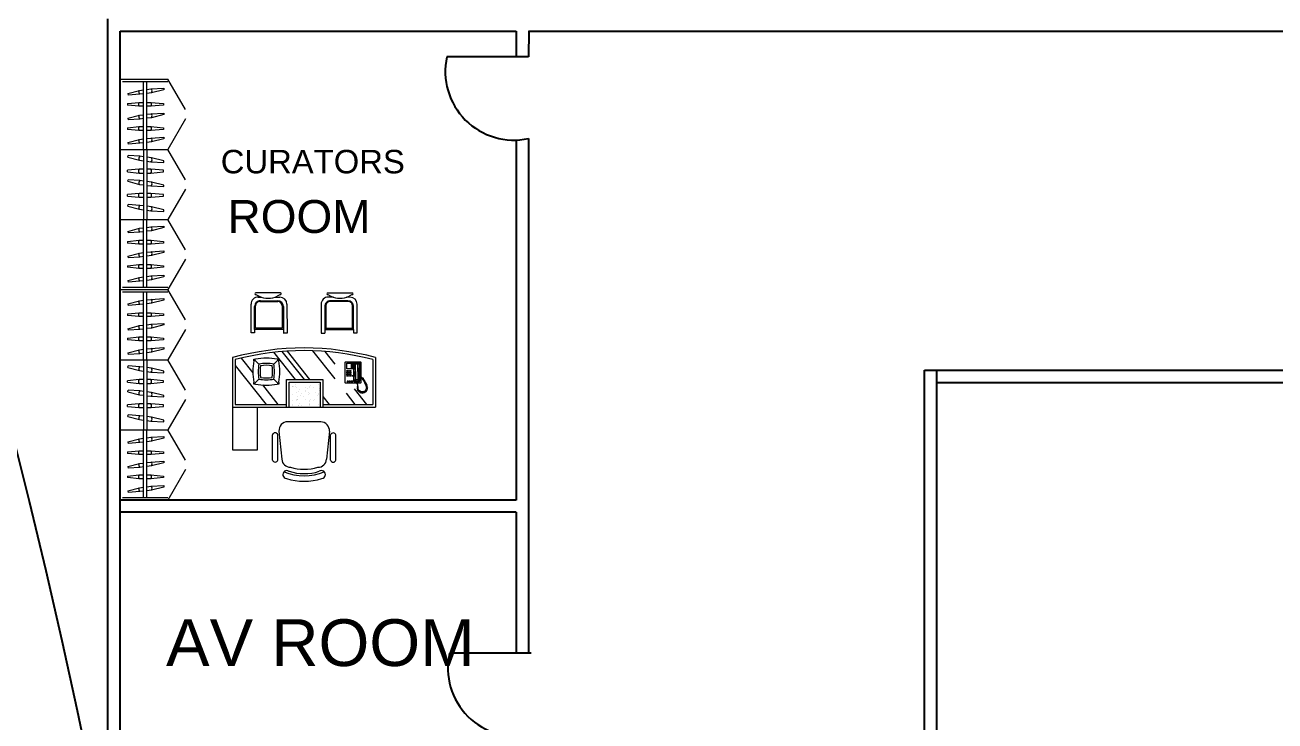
# Model space of a CAD drawing. Header units: millimetres. Extents: x 586 to 1010, y 369 to 668.
# Drawn here: x 748 to 763.31, y 495.99 to 504.51 of the extents above; entities that cross this region are included whole.
import ezdxf

# ---------------------------------------------------------------- set-up
doc = ezdxf.new("R2010")
doc.units = ezdxf.units.MM
doc.layers.add('finiture', color=7, linetype='Continuous', lineweight=20)
doc.styles.get("Standard").update_dxf_attribs({"font": 'arial.ttf'})

msp = doc.modelspace()

# ---------------------------------------------------------------- linework, layer by layer
at = {"lineweight": 25}
for p, q in [((749.014, 462.586), (749.014, 504.586)), ((749.164, 499.735), (749.164, 504.436)), ((749.164, 499.586), (749.164, 504.436)), ((749.164, 504.436), (754.014, 504.436)), ((749.164, 504.436), (754.014, 504.436)), ((749.164, 504.436), (754.014, 504.436)), ((754.014, 504.436), (754.014, 504.122)), ((754.164, 504.436), (759.164, 504.436)), ((754.167, 504.436), (754.164, 504.122)), ((754.167, 504.436), (754.235, 504.436)), ((759.164, 504.436), (784.014, 504.436)), ((754.164, 504.122), (753.164, 504.122)), ((754.014, 503.103), (754.014, 498.693)), ((754.164, 503.122), (754.164, 499.586)), ((759.014, 487.158), (759.014, 500.284)), ((759.014, 500.284), (784.014, 500.284)), ((759.164, 487.158), (759.164, 500.284)), ((759.164, 500.134), (784.014, 500.134)), ((749.164, 494.586), (749.164, 499.586)), ((754.164, 499.586), (754.163, 498.247)), ((754.014, 498.693), (749.164, 498.693)), ((754.014, 498.543), (749.164, 498.543)), ((754.014, 498.543), (754.014, 496.817)), ((754.163, 498.247), (754.162, 496.817)), ((754.196, 496.817), (753.196, 496.817))]:
    msp.add_line(p, q, dxfattribs=at)
for centre in [(753.983, 503.94), (754.015, 496.636)]:
    msp.add_arc(centre, 0.838, 167.4951, 282.5049, dxfattribs=at)
at = {"color": 254, "lineweight": 25}
for points in [[(671.712, 620.709), (706.735, 621.773), (754.26, 613.83), (814.661, 600.148), (855.757, 598.01), (895.067, 567.065), (920.01, 542.018), (952.008, 521.248), (977.223, 504.653), (979.635, 479.234), (986.344, 463.855), (988.798, 462.385)], [(654.944, 595.472), (670.267, 587.317), (714.302, 595.165), (787.089, 595.165), (819.394, 580.944), (821.03, 562.85), (813.491, 552.788), (808.734, 539.671), (796.407, 534.706), (791.022, 527.249), (791.022, 507.547), (797.301, 476.527), (814.975, 463.89), (836.148, 474.682), (874.022, 478.588), (885.729, 462.733), (863.004, 436.079), (845.789, 420.685), (845.104, 408.675)], [(639.207, 583.438), (644.727, 575.638), (657.796, 553.44), (668.404, 543.929), (682.518, 548.731), (692.984, 555.478), (711.934, 556.583), (734.346, 532.133), (750.593, 477.748), (754.137, 444.164), (776.466, 425.447), (782.617, 412.235)]]:
    msp.add_spline(points, degree=3, dxfattribs=at)
at = {"layer": 'finiture'}
for p, q in [((749.164, 503.847), (749.747, 503.847)), ((749.193, 503.818), (749.747, 503.818)), ((749.451, 502.988), (749.451, 503.818)), ((749.489, 502.988), (749.489, 503.818)), ((749.962, 503.475), (749.747, 503.847)), ((749.259, 503.672), (749.399, 503.71)), ((749.259, 503.672), (749.261, 503.653)), ((749.405, 503.662), (749.261, 503.653)), ((749.399, 503.71), (749.451, 503.716)), ((749.451, 503.668), (749.405, 503.662)), ((749.489, 503.721), (749.541, 503.728)), ((749.547, 503.68), (749.489, 503.673)), ((749.541, 503.728), (749.698, 503.737)), ((749.7, 503.718), (749.547, 503.68)), ((749.698, 503.737), (749.7, 503.718)), ((749.253, 503.549), (749.396, 503.563)), ((749.253, 503.549), (749.253, 503.53)), ((749.396, 503.515), (749.253, 503.53)), ((749.396, 503.563), (749.451, 503.563)), ((749.451, 503.515), (749.396, 503.515)), ((749.489, 503.563), (749.539, 503.563)), ((749.539, 503.515), (749.489, 503.515)), ((749.539, 503.563), (749.696, 503.549)), ((749.696, 503.53), (749.539, 503.515)), ((749.696, 503.549), (749.696, 503.53)), ((749.259, 503.368), (749.399, 503.406)), ((749.259, 503.368), (749.261, 503.349)), ((749.405, 503.358), (749.261, 503.349)), ((749.399, 503.406), (749.451, 503.412)), ((749.451, 503.364), (749.405, 503.358)), ((749.489, 503.417), (749.541, 503.423)), ((749.547, 503.376), (749.489, 503.369)), ((749.541, 503.423), (749.698, 503.433)), ((749.7, 503.414), (749.547, 503.376)), ((749.698, 503.433), (749.7, 503.414)), ((749.962, 503.36), (749.747, 502.988)), ((749.253, 503.252), (749.396, 503.267)), ((749.253, 503.252), (749.253, 503.233)), ((749.396, 503.219), (749.253, 503.233)), ((749.396, 503.267), (749.451, 503.267)), ((749.446, 503.219), (749.396, 503.219)), ((749.489, 503.267), (749.539, 503.267)), ((749.539, 503.219), (749.489, 503.219)), ((749.539, 503.267), (749.696, 503.252)), ((749.696, 503.233), (749.539, 503.219)), ((749.696, 503.252), (749.696, 503.233)), ((749.259, 503.071), (749.399, 503.109)), ((749.259, 503.071), (749.261, 503.052)), ((749.405, 503.062), (749.261, 503.052)), ((749.399, 503.109), (749.451, 503.116)), ((749.451, 503.068), (749.405, 503.062)), ((749.489, 503.12), (749.541, 503.127)), ((749.547, 503.08), (749.489, 503.072)), ((749.541, 503.127), (749.698, 503.136)), ((749.7, 503.117), (749.547, 503.08)), ((749.698, 503.136), (749.7, 503.117)), ((749.164, 502.988), (749.747, 502.988)), ((749.259, 502.893), (749.261, 502.912)), ((749.259, 502.893), (749.399, 502.855)), ((749.405, 502.903), (749.261, 502.912)), ((749.451, 502.897), (749.405, 502.903)), ((749.451, 502.988), (749.451, 502.129)), ((749.489, 502.988), (749.489, 502.129)), ((749.547, 502.885), (749.489, 502.892)), ((749.7, 502.847), (749.547, 502.885)), ((749.962, 502.616), (749.747, 502.988)), ((749.396, 502.745), (749.253, 502.731)), ((749.253, 502.712), (749.253, 502.731)), ((749.253, 502.712), (749.396, 502.698)), ((749.446, 502.745), (749.396, 502.745)), ((749.399, 502.855), (749.451, 502.849)), ((749.489, 502.844), (749.541, 502.837)), ((749.539, 502.745), (749.489, 502.745)), ((749.696, 502.731), (749.539, 502.745)), ((749.539, 502.698), (749.696, 502.712)), ((749.541, 502.837), (749.698, 502.828)), ((749.696, 502.712), (749.696, 502.731)), ((749.698, 502.828), (749.7, 502.847)), ((749.259, 502.597), (749.261, 502.616)), ((749.259, 502.597), (749.399, 502.559)), ((749.405, 502.606), (749.261, 502.616)), ((749.396, 502.698), (749.451, 502.698)), ((749.399, 502.559), (749.451, 502.552)), ((749.451, 502.6), (749.405, 502.606)), ((749.489, 502.698), (749.539, 502.698)), ((749.547, 502.588), (749.489, 502.596)), ((749.7, 502.55), (749.547, 502.588)), ((749.396, 502.449), (749.253, 502.435)), ((749.253, 502.416), (749.253, 502.435)), ((749.253, 502.416), (749.396, 502.401)), ((749.451, 502.449), (749.396, 502.449)), ((749.489, 502.547), (749.541, 502.541)), ((749.539, 502.449), (749.489, 502.449)), ((749.696, 502.435), (749.539, 502.449)), ((749.539, 502.401), (749.696, 502.416)), ((749.541, 502.541), (749.698, 502.532)), ((749.696, 502.416), (749.696, 502.435)), ((749.698, 502.532), (749.7, 502.55)), ((749.962, 502.501), (749.747, 502.129)), ((749.259, 502.292), (749.261, 502.311)), ((749.259, 502.292), (749.399, 502.255)), ((749.405, 502.302), (749.261, 502.311)), ((749.396, 502.401), (749.451, 502.401)), ((749.399, 502.255), (749.451, 502.248)), ((749.451, 502.296), (749.405, 502.302)), ((749.489, 502.401), (749.539, 502.401)), ((749.547, 502.284), (749.489, 502.291)), ((749.7, 502.246), (749.547, 502.284)), ((749.164, 502.129), (749.747, 502.129)), ((749.451, 501.299), (749.451, 502.129)), ((749.489, 502.243), (749.541, 502.237)), ((749.489, 501.299), (749.489, 502.129)), ((749.541, 502.237), (749.698, 502.227)), ((749.698, 502.227), (749.7, 502.246)), ((749.962, 501.757), (749.747, 502.129)), ((749.259, 501.983), (749.399, 502.021)), ((749.259, 501.983), (749.261, 501.964)), ((749.405, 501.973), (749.261, 501.964)), ((749.399, 502.021), (749.451, 502.027)), ((749.451, 501.979), (749.405, 501.973)), ((749.489, 502.032), (749.541, 502.038)), ((749.547, 501.991), (749.489, 501.984)), ((749.541, 502.038), (749.698, 502.048)), ((749.7, 502.029), (749.547, 501.991)), ((749.698, 502.048), (749.7, 502.029)), ((749.253, 501.86), (749.396, 501.874)), ((749.253, 501.86), (749.253, 501.841)), ((749.396, 501.826), (749.253, 501.841)), ((749.396, 501.874), (749.451, 501.874)), ((749.451, 501.826), (749.396, 501.826)), ((749.489, 501.874), (749.539, 501.874)), ((749.539, 501.826), (749.489, 501.826)), ((749.539, 501.874), (749.696, 501.86)), ((749.696, 501.841), (749.539, 501.826)), ((749.696, 501.86), (749.696, 501.841)), ((749.259, 501.679), (749.399, 501.716)), ((749.259, 501.679), (749.261, 501.66)), ((749.405, 501.669), (749.261, 501.66)), ((749.399, 501.716), (749.451, 501.723)), ((749.451, 501.675), (749.405, 501.669)), ((749.489, 501.728), (749.541, 501.734)), ((749.547, 501.687), (749.489, 501.68)), ((749.541, 501.734), (749.698, 501.744)), ((749.7, 501.725), (749.547, 501.687)), ((749.698, 501.744), (749.7, 501.725)), ((749.962, 501.642), (749.747, 501.27)), ((749.253, 501.563), (749.396, 501.578)), ((749.253, 501.563), (749.253, 501.544)), ((749.396, 501.53), (749.253, 501.544)), ((749.396, 501.578), (749.451, 501.578)), ((749.446, 501.53), (749.396, 501.53)), ((749.489, 501.578), (749.539, 501.578)), ((749.539, 501.53), (749.489, 501.53)), ((749.539, 501.578), (749.696, 501.563)), ((749.696, 501.544), (749.539, 501.53)), ((749.696, 501.563), (749.696, 501.544)), ((749.259, 501.382), (749.399, 501.42)), ((749.259, 501.382), (749.261, 501.363)), ((749.405, 501.373), (749.261, 501.363)), ((749.399, 501.42), (749.451, 501.427)), ((749.451, 501.378), (749.405, 501.373)), ((749.489, 501.431), (749.541, 501.438)), ((749.547, 501.39), (749.489, 501.383)), ((749.541, 501.438), (749.698, 501.447)), ((749.7, 501.428), (749.547, 501.39)), ((749.698, 501.447), (749.7, 501.428)), ((749.164, 501.27), (749.747, 501.27)), ((749.164, 501.27), (749.747, 501.27)), ((749.193, 501.299), (749.747, 501.299)), ((749.193, 501.241), (749.747, 501.241)), ((749.451, 500.411), (749.451, 501.241)), ((749.489, 500.411), (749.489, 501.241)), ((749.962, 500.898), (749.747, 501.27)), ((751.126, 501.23), (750.824, 501.23)), ((750.825, 501.209), (750.864, 501.19)), ((751.125, 501.209), (751.086, 501.191)), ((751.704, 501.23), (752.007, 501.23)), ((751.706, 501.209), (751.745, 501.191)), ((752.006, 501.209), (751.967, 501.191)), ((749.259, 501.095), (749.399, 501.133)), ((749.259, 501.095), (749.261, 501.076)), ((749.405, 501.086), (749.261, 501.076)), ((749.399, 501.133), (749.451, 501.14)), ((749.451, 501.092), (749.405, 501.086)), ((749.489, 501.144), (749.541, 501.151)), ((749.547, 501.104), (749.489, 501.096)), ((749.541, 501.151), (749.698, 501.16)), ((749.7, 501.141), (749.547, 501.104)), ((749.698, 501.16), (749.7, 501.141)), ((750.766, 500.739), (750.766, 501.09)), ((750.81, 500.781), (750.81, 501.063)), ((750.821, 500.797), (750.821, 501.071)), ((750.854, 501.178), (750.897, 501.178)), ((750.873, 501.124), (751.095, 501.124)), ((750.88, 501.134), (751.092, 501.134)), ((751.056, 501.178), (751.118, 501.178)), ((751.148, 501.071), (751.148, 500.797)), ((751.162, 501.063), (751.162, 500.781)), ((751.206, 501.09), (751.207, 500.737)), ((751.624, 501.09), (751.624, 500.737)), ((751.669, 501.063), (751.669, 500.781)), ((751.683, 501.071), (751.683, 500.797)), ((751.775, 501.178), (751.713, 501.178)), ((751.957, 501.124), (751.736, 501.124)), ((751.951, 501.134), (751.739, 501.134)), ((751.977, 501.178), (751.934, 501.178)), ((752.01, 500.797), (752.01, 501.071)), ((752.021, 500.781), (752.021, 501.063)), ((752.065, 500.739), (752.065, 501.09)), ((749.253, 500.972), (749.396, 500.986)), ((749.253, 500.972), (749.253, 500.953)), ((749.396, 500.939), (749.253, 500.953)), ((749.396, 500.986), (749.451, 500.986)), ((749.451, 500.939), (749.396, 500.939)), ((749.489, 500.986), (749.539, 500.986)), ((749.539, 500.939), (749.489, 500.939)), ((749.539, 500.986), (749.696, 500.972)), ((749.696, 500.953), (749.539, 500.939)), ((749.696, 500.972), (749.696, 500.953)), ((749.259, 500.791), (749.399, 500.829)), ((749.259, 500.791), (749.261, 500.772)), ((749.405, 500.782), (749.261, 500.772)), ((749.399, 500.829), (749.451, 500.835)), ((749.451, 500.787), (749.405, 500.782)), ((749.489, 500.84), (749.541, 500.847)), ((749.547, 500.799), (749.489, 500.792)), ((749.541, 500.847), (749.698, 500.856)), ((749.7, 500.837), (749.547, 500.799)), ((749.698, 500.856), (749.7, 500.837)), ((749.962, 500.783), (749.747, 500.411)), ((750.81, 500.739), (750.766, 500.739)), ((750.81, 500.781), (750.81, 500.739)), ((751.162, 500.781), (750.81, 500.781)), ((751.148, 500.797), (750.821, 500.797)), ((751.207, 500.737), (751.161, 500.737)), ((751.162, 500.782), (751.162, 500.737)), ((751.624, 500.737), (751.67, 500.737)), ((751.669, 500.782), (751.669, 500.737)), ((751.669, 500.781), (752.021, 500.781)), ((751.683, 500.797), (752.01, 500.797)), ((752.021, 500.781), (752.021, 500.739)), ((752.021, 500.739), (752.065, 500.739)), ((749.253, 500.676), (749.396, 500.69)), ((749.253, 500.676), (749.253, 500.657)), ((749.396, 500.642), (749.253, 500.657)), ((749.396, 500.69), (749.451, 500.69)), ((749.446, 500.642), (749.396, 500.642)), ((749.489, 500.69), (749.539, 500.69)), ((749.539, 500.642), (749.489, 500.642)), ((749.539, 500.69), (749.696, 500.676)), ((749.696, 500.657), (749.539, 500.642)), ((749.696, 500.676), (749.696, 500.657)), ((749.259, 500.495), (749.399, 500.532)), ((749.259, 500.495), (749.261, 500.476)), ((749.405, 500.485), (749.261, 500.476)), ((749.399, 500.532), (749.451, 500.539)), ((749.451, 500.491), (749.405, 500.485)), ((749.489, 500.544), (749.541, 500.55)), ((749.547, 500.503), (749.489, 500.496)), ((749.541, 500.55), (749.698, 500.56)), ((749.7, 500.541), (749.547, 500.503)), ((749.698, 500.56), (749.7, 500.541)), ((750.54, 500.438), (750.54, 499.832)), ((750.646, 500.431), (750.788, 500.251)), ((750.799, 500.42), (750.861, 500.358)), ((751.043, 500.502), (751.306, 500.169)), ((751.046, 500.358), (751.108, 500.42)), ((751.145, 500.512), (751.416, 500.169)), ((751.207, 500.517), (751.482, 500.169)), ((751.52, 500.522), (751.793, 500.176)), ((751.67, 500.513), (751.793, 500.357)), ((752.291, 500.438), (752.291, 499.832)), ((749.164, 500.411), (749.747, 500.411)), ((749.259, 500.316), (749.261, 500.335)), ((749.259, 500.316), (749.399, 500.278)), ((749.405, 500.326), (749.261, 500.335)), ((749.399, 500.278), (749.451, 500.272)), ((749.451, 500.32), (749.405, 500.326)), ((749.451, 500.411), (749.451, 499.552)), ((749.489, 500.411), (749.489, 499.552)), ((749.547, 500.308), (749.489, 500.315)), ((749.489, 500.267), (749.541, 500.261)), ((749.7, 500.27), (749.547, 500.308)), ((749.698, 500.251), (749.7, 500.27)), ((749.962, 500.039), (749.747, 500.411)), ((750.573, 500.413), (750.573, 499.865)), ((750.573, 500.342), (750.95, 499.865)), ((751.92, 500.382), (751.924, 500.386)), ((751.92, 500.129), (751.92, 500.382)), ((751.924, 500.386), (752.107, 500.386)), ((751.938, 500.301), (751.938, 500.369)), ((751.938, 500.369), (751.991, 500.369)), ((751.991, 500.301), (751.938, 500.301)), ((751.94, 500.268), (751.94, 500.279)), ((751.94, 500.279), (751.951, 500.279)), ((751.951, 500.268), (751.94, 500.268)), ((751.951, 500.279), (751.951, 500.268)), ((751.958, 500.279), (751.969, 500.279)), ((751.958, 500.268), (751.958, 500.279)), ((751.969, 500.268), (751.958, 500.268)), ((751.969, 500.279), (751.969, 500.268)), ((751.977, 500.268), (751.977, 500.279)), ((751.977, 500.279), (751.988, 500.279)), ((751.988, 500.268), (751.977, 500.268)), ((751.988, 500.279), (751.988, 500.268)), ((751.991, 500.369), (751.991, 500.301)), ((752.011, 500.366), (751.997, 500.366)), ((751.997, 500.366), (751.997, 500.36)), ((751.997, 500.36), (752.011, 500.36)), ((752.011, 500.355), (751.997, 500.355)), ((751.997, 500.355), (751.997, 500.349)), ((751.997, 500.349), (752.011, 500.349)), ((752.011, 500.344), (751.997, 500.344)), ((751.997, 500.344), (751.997, 500.338)), ((751.997, 500.338), (752.011, 500.338)), ((751.997, 500.333), (751.997, 500.327)), ((752.011, 500.333), (751.997, 500.333)), ((751.997, 500.327), (752.011, 500.327)), ((751.997, 500.322), (751.997, 500.316)), ((752.011, 500.322), (751.997, 500.322)), ((751.997, 500.316), (752.011, 500.316)), ((752.011, 500.311), (751.997, 500.311)), ((751.997, 500.311), (751.997, 500.305)), ((751.997, 500.305), (752.011, 500.305)), ((752.011, 500.36), (752.011, 500.366)), ((752.011, 500.349), (752.011, 500.355)), ((752.011, 500.338), (752.011, 500.344)), ((752.011, 500.327), (752.011, 500.333)), ((752.011, 500.316), (752.011, 500.322)), ((752.011, 500.305), (752.011, 500.311)), ((752.024, 500.371), (752.032, 500.38)), ((752.024, 500.149), (752.024, 500.371)), ((752.032, 500.375), (752.03, 500.367)), ((752.03, 500.367), (752.03, 500.318)), ((752.03, 500.367), (752.046, 500.351)), ((752.03, 500.318), (752.033, 500.309)), ((752.032, 500.38), (752.087, 500.38)), ((752.039, 500.378), (752.032, 500.375)), ((752.033, 500.309), (752.039, 500.3)), ((752.048, 500.355), (752.039, 500.378)), ((752.039, 500.378), (752.083, 500.378)), ((752.039, 500.3), (752.041, 500.287)), ((752.041, 500.287), (752.041, 500.268)), ((752.041, 500.234), (752.041, 500.268)), ((752.046, 500.351), (752.048, 500.355)), ((752.046, 500.268), (752.046, 500.351)), ((752.046, 500.268), (752.046, 500.17)), ((752.074, 500.355), (752.048, 500.355)), ((752.074, 500.355), (752.083, 500.378)), ((752.076, 500.351), (752.074, 500.355)), ((752.092, 500.367), (752.076, 500.351)), ((752.076, 500.268), (752.076, 500.351)), ((752.076, 500.268), (752.076, 500.17)), ((752.083, 500.3), (752.081, 500.287)), ((752.081, 500.287), (752.081, 500.268)), ((752.081, 500.234), (752.081, 500.268)), ((752.083, 500.378), (752.09, 500.375)), ((752.088, 500.309), (752.083, 500.3)), ((752.087, 500.38), (752.096, 500.371)), ((752.092, 500.318), (752.088, 500.309)), ((752.09, 500.375), (752.092, 500.367)), ((752.092, 500.367), (752.092, 500.318)), ((752.096, 500.371), (752.096, 500.151)), ((752.107, 500.386), (752.11, 500.382)), ((752.11, 500.382), (752.11, 500.129)), ((752.258, 500.413), (752.258, 499.865)), ((749.396, 500.169), (749.253, 500.154)), ((749.253, 500.135), (749.253, 500.154)), ((749.253, 500.135), (749.396, 500.121)), ((749.446, 500.169), (749.396, 500.169)), ((749.396, 500.121), (749.451, 500.121)), ((749.539, 500.169), (749.489, 500.169)), ((749.489, 500.121), (749.539, 500.121)), ((749.696, 500.154), (749.539, 500.169)), ((749.539, 500.121), (749.696, 500.135)), ((749.541, 500.261), (749.698, 500.251)), ((749.696, 500.135), (749.696, 500.154)), ((750.799, 500.111), (750.861, 500.173)), ((751.046, 500.173), (751.108, 500.111)), ((751.2, 500.169), (751.647, 500.169)), ((751.2, 499.832), (751.2, 500.169)), ((751.233, 499.832), (751.233, 500.136)), ((751.233, 500.136), (751.614, 500.136)), ((751.414, 500.133), (751.414, 500.133)), ((751.45, 500.13), (751.45, 500.13)), ((751.614, 500.136), (751.614, 499.832)), ((751.647, 500.169), (751.647, 499.832)), ((751.924, 500.126), (751.92, 500.129)), ((752.061, 500.126), (751.924, 500.126)), ((751.94, 500.248), (751.94, 500.259)), ((751.94, 500.259), (751.951, 500.259)), ((751.951, 500.248), (751.94, 500.248)), ((751.94, 500.228), (751.94, 500.239)), ((751.94, 500.239), (751.951, 500.239)), ((751.951, 500.228), (751.94, 500.228)), ((751.94, 500.208), (751.94, 500.219)), ((751.94, 500.219), (751.951, 500.219)), ((751.951, 500.208), (751.94, 500.208)), ((751.96, 500.149), (751.942, 500.149)), ((751.942, 500.149), (751.942, 500.139)), ((751.942, 500.139), (751.96, 500.139)), ((751.951, 500.259), (751.951, 500.248)), ((751.951, 500.239), (751.951, 500.228)), ((751.951, 500.219), (751.951, 500.208)), ((751.958, 500.248), (751.958, 500.259)), ((751.958, 500.259), (751.969, 500.259)), ((751.969, 500.248), (751.958, 500.248)), ((751.958, 500.239), (751.969, 500.239)), ((751.958, 500.228), (751.958, 500.239)), ((751.969, 500.228), (751.958, 500.228)), ((751.958, 500.219), (751.969, 500.219)), ((751.958, 500.208), (751.958, 500.219)), ((751.969, 500.208), (751.958, 500.208)), ((751.96, 500.139), (751.96, 500.149)), ((751.986, 500.149), (751.968, 500.149)), ((751.968, 500.149), (751.968, 500.139)), ((751.968, 500.139), (751.986, 500.139)), ((751.969, 500.259), (751.969, 500.248)), ((751.969, 500.239), (751.969, 500.228)), ((751.969, 500.219), (751.969, 500.208)), ((751.977, 500.248), (751.977, 500.259)), ((751.977, 500.259), (751.988, 500.259)), ((751.988, 500.248), (751.977, 500.248)), ((751.977, 500.239), (751.988, 500.239)), ((751.977, 500.228), (751.977, 500.239)), ((751.988, 500.228), (751.977, 500.228)), ((751.977, 500.208), (751.977, 500.219)), ((751.977, 500.219), (751.988, 500.219)), ((751.988, 500.208), (751.977, 500.208)), ((751.986, 500.139), (751.986, 500.149)), ((751.988, 500.259), (751.988, 500.248)), ((751.988, 500.239), (751.988, 500.228)), ((751.988, 500.219), (751.988, 500.208)), ((752.011, 500.149), (751.993, 500.149)), ((751.993, 500.149), (751.993, 500.139)), ((751.993, 500.139), (752.011, 500.139)), ((751.999, 500.208), (751.999, 500.219)), ((751.999, 500.219), (752.013, 500.219)), ((752.013, 500.208), (751.999, 500.208)), ((752.011, 500.139), (752.011, 500.149)), ((752.013, 500.219), (752.013, 500.208)), ((752.033, 500.14), (752.024, 500.149)), ((752.03, 500.203), (752.033, 500.212)), ((752.03, 500.153), (752.03, 500.203)), ((752.03, 500.153), (752.046, 500.17)), ((752.032, 500.146), (752.03, 500.153)), ((752.039, 500.142), (752.032, 500.146)), ((752.033, 500.212), (752.039, 500.221)), ((752.059, 500.14), (752.033, 500.14)), ((752.039, 500.221), (752.041, 500.234)), ((752.048, 500.166), (752.039, 500.142)), ((752.039, 500.142), (752.059, 500.142)), ((752.046, 500.17), (752.048, 500.166)), ((752.074, 500.166), (752.048, 500.166)), ((752.065, 500.148), (752.059, 500.148)), ((752.059, 500.148), (752.059, 500.132)), ((752.059, 500.132), (752.064, 500.113)), ((752.064, 500.113), (752.068, 500.096)), ((752.066, 500.133), (752.065, 500.148)), ((752.065, 500.142), (752.083, 500.142)), ((752.087, 500.14), (752.065, 500.14)), ((752.068, 500.121), (752.066, 500.133)), ((752.107, 500.126), (752.067, 500.126)), ((752.073, 500.104), (752.068, 500.121)), ((752.076, 500.17), (752.074, 500.166)), ((752.074, 500.166), (752.083, 500.142)), ((752.092, 500.153), (752.076, 500.17)), ((752.083, 500.221), (752.081, 500.234)), ((752.088, 500.212), (752.083, 500.221)), ((752.083, 500.142), (752.09, 500.146)), ((752.096, 500.151), (752.087, 500.14)), ((752.092, 500.203), (752.088, 500.212)), ((752.09, 500.146), (752.092, 500.153)), ((752.092, 500.153), (752.092, 500.203)), ((752.11, 500.129), (752.107, 500.126)), ((752.12, 500.196), (752.11, 500.197)), ((752.11, 500.192), (752.117, 500.19)), ((752.117, 500.19), (752.121, 500.187)), ((752.125, 500.193), (752.12, 500.196)), ((752.121, 500.187), (752.126, 500.184)), ((752.13, 500.186), (752.125, 500.193)), ((752.126, 500.184), (752.128, 500.182)), ((752.132, 500.182), (752.127, 500.178)), ((752.127, 500.178), (752.134, 500.167)), ((752.128, 500.182), (752.132, 500.182)), ((752.137, 500.186), (752.13, 500.186)), ((752.134, 500.167), (752.146, 500.147)), ((752.136, 500.171), (752.142, 500.181)), ((752.146, 500.174), (752.136, 500.171)), ((752.141, 500.185), (752.137, 500.186)), ((752.142, 500.181), (752.141, 500.185)), ((752.143, 500.158), (752.149, 500.169)), ((752.154, 500.161), (752.143, 500.158)), ((752.149, 500.169), (752.146, 500.174)), ((752.146, 500.147), (752.154, 500.131)), ((752.149, 500.147), (752.157, 500.155)), ((752.159, 500.151), (752.149, 500.147)), ((752.157, 500.155), (752.154, 500.161)), ((752.154, 500.131), (752.156, 500.131)), ((752.156, 500.131), (752.155, 500.128)), ((752.155, 500.128), (752.167, 500.106)), ((752.156, 500.134), (752.163, 500.143)), ((752.166, 500.138), (752.156, 500.134)), ((752.163, 500.143), (752.159, 500.151)), ((752.165, 500.12), (752.17, 500.13)), ((752.175, 500.123), (752.165, 500.12)), ((752.17, 500.13), (752.166, 500.138)), ((752.172, 500.106), (752.179, 500.117)), ((752.179, 500.117), (752.175, 500.123)), ((749.259, 500.02), (749.261, 500.039)), ((749.259, 500.02), (749.399, 499.982)), ((749.405, 500.029), (749.261, 500.039)), ((749.399, 499.982), (749.451, 499.976)), ((749.451, 500.024), (749.405, 500.029)), ((749.547, 500.012), (749.489, 500.019)), ((749.489, 499.971), (749.541, 499.964)), ((749.541, 499.964), (749.698, 499.955)), ((749.7, 499.974), (749.547, 500.012)), ((749.698, 499.955), (749.7, 499.974)), ((750.906, 500.102), (751.093, 499.865)), ((751.275, 499.988), (751.275, 499.988)), ((751.276, 500.088), (751.276, 500.088)), ((751.276, 500.079), (751.276, 500.079)), ((751.286, 500.089), (751.286, 500.089)), ((751.31, 500.107), (751.31, 500.107)), ((751.314, 500.079), (751.314, 500.079)), ((751.324, 500.004), (751.324, 500.004)), ((751.325, 500.066), (751.325, 500.066)), ((751.33, 499.959), (751.33, 499.959)), ((751.346, 500.026), (751.346, 500.026)), ((751.361, 500.049), (751.361, 500.049)), ((751.378, 499.971), (751.378, 499.971)), ((751.382, 499.992), (751.382, 499.992)), ((751.414, 499.961), (751.414, 499.961)), ((751.428, 500.026), (751.428, 500.026)), ((751.431, 500.07), (751.431, 500.07)), ((751.437, 500.036), (751.437, 500.036)), ((751.46, 500.055), (751.46, 500.055)), ((751.466, 500.01), (751.466, 500.01)), ((751.47, 499.981), (751.47, 499.981)), ((751.481, 500.084), (751.481, 500.084)), ((751.484, 500.07), (751.484, 500.07)), ((751.488, 499.995), (751.488, 499.995)), ((751.499, 500.093), (751.499, 500.093)), ((751.537, 500.073), (751.537, 500.073)), ((751.552, 500.006), (751.552, 500.006)), ((751.58, 499.973), (751.58, 499.973)), ((751.589, 499.983), (751.589, 499.983)), ((751.594, 499.999), (751.594, 499.999)), ((751.596, 500.105), (751.596, 500.105)), ((751.602, 500.061), (751.602, 500.061)), ((751.606, 500.032), (751.606, 500.032)), ((751.647, 499.959), (751.722, 499.865)), ((751.93, 500.003), (752.039, 499.865)), ((752.031, 500.056), (752.182, 499.865)), ((752.065, 500.08), (752.064, 500.071)), ((752.064, 500.071), (752.075, 500.069)), ((752.075, 500.069), (752.064, 500.063)), ((752.064, 500.063), (752.065, 500.053)), ((752.069, 500.084), (752.065, 500.08)), ((752.065, 500.053), (752.077, 500.052)), ((752.077, 500.052), (752.067, 500.044)), ((752.067, 500.044), (752.072, 500.035)), ((752.068, 500.096), (752.068, 500.086)), ((752.068, 500.086), (752.069, 500.084)), ((752.072, 500.035), (752.083, 500.037)), ((752.074, 500.095), (752.073, 500.104)), ((752.073, 500.085), (752.074, 500.095)), ((752.08, 500.08), (752.073, 500.085)), ((752.083, 500.037), (752.077, 500.027)), ((752.077, 500.027), (752.083, 500.02)), ((752.079, 500.072), (752.08, 500.08)), ((752.08, 500.048), (752.079, 500.072)), ((752.095, 500.031), (752.08, 500.048)), ((752.083, 500.02), (752.092, 500.027)), ((752.092, 500.027), (752.09, 500.017)), ((752.09, 500.017), (752.097, 500.012)), ((752.114, 500.02), (752.095, 500.031)), ((752.097, 500.012), (752.106, 500.02)), ((752.106, 500.02), (752.105, 500.007)), ((752.105, 500.007), (752.113, 500.005)), ((752.113, 500.005), (752.117, 500.015)), ((752.136, 500.018), (752.114, 500.02)), ((752.117, 500.015), (752.122, 500.005)), ((752.122, 500.005), (752.128, 500.004)), ((752.128, 500.004), (752.131, 500.015)), ((752.131, 500.015), (752.135, 500.003)), ((752.135, 500.003), (752.142, 500.005)), ((752.158, 500.028), (752.136, 500.018)), ((752.142, 500.005), (752.142, 500.015)), ((752.142, 500.015), (752.151, 500.008)), ((752.151, 500.008), (752.157, 500.011)), ((752.156, 500.022), (752.163, 500.012)), ((752.157, 500.011), (752.156, 500.022)), ((752.174, 500.044), (752.158, 500.028)), ((752.163, 500.012), (752.169, 500.017)), ((752.169, 500.017), (752.165, 500.027)), ((752.165, 500.027), (752.175, 500.023)), ((752.167, 500.106), (752.179, 500.071)), ((752.183, 500.107), (752.172, 500.106)), ((752.179, 500.071), (752.174, 500.044)), ((752.18, 500.027), (752.175, 500.037)), ((752.175, 500.037), (752.186, 500.034)), ((752.175, 500.023), (752.18, 500.027)), ((752.176, 500.092), (752.187, 500.096)), ((752.188, 500.093), (752.176, 500.092)), ((752.18, 500.051), (752.191, 500.051)), ((752.189, 500.041), (752.18, 500.051)), ((752.187, 500.096), (752.183, 500.107)), ((752.183, 500.077), (752.19, 500.084)), ((752.193, 500.077), (752.183, 500.077)), ((752.183, 500.064), (752.195, 500.067)), ((752.193, 500.058), (752.183, 500.064)), ((752.186, 500.034), (752.189, 500.041)), ((752.19, 500.084), (752.188, 500.093)), ((752.191, 500.051), (752.193, 500.058)), ((752.195, 500.067), (752.193, 500.077)), ((749.396, 499.872), (749.253, 499.858)), ((749.253, 499.839), (749.253, 499.858)), ((749.253, 499.839), (749.396, 499.825)), ((749.451, 499.872), (749.396, 499.872)), ((749.396, 499.825), (749.451, 499.825)), ((749.539, 499.872), (749.489, 499.872)), ((749.489, 499.825), (749.539, 499.825)), ((749.696, 499.858), (749.539, 499.872)), ((749.539, 499.825), (749.696, 499.839)), ((749.696, 499.839), (749.696, 499.858)), ((749.962, 499.924), (749.747, 499.552)), ((750.54, 499.832), (752.291, 499.832)), ((750.54, 499.832), (750.54, 499.309)), ((750.573, 499.865), (751.2, 499.865)), ((750.847, 499.309), (750.847, 499.832)), ((751.274, 499.858), (751.274, 499.858)), ((751.275, 499.847), (751.275, 499.847)), ((751.276, 499.916), (751.276, 499.916)), ((751.325, 499.913), (751.325, 499.913)), ((751.326, 499.922), (751.326, 499.922)), ((751.334, 499.93), (751.334, 499.93)), ((751.334, 499.923), (751.334, 499.923)), ((751.343, 499.855), (751.343, 499.855)), ((751.346, 499.854), (751.346, 499.854)), ((751.361, 499.877), (751.361, 499.877)), ((751.381, 499.851), (751.381, 499.851)), ((751.433, 499.925), (751.433, 499.925)), ((751.477, 499.86), (751.477, 499.86)), ((751.479, 499.906), (751.479, 499.906)), ((751.484, 499.899), (751.484, 499.899)), ((751.485, 499.861), (751.485, 499.861)), ((751.486, 499.87), (751.486, 499.87)), ((751.487, 499.854), (751.487, 499.854)), ((751.489, 499.833), (751.489, 499.833)), ((751.499, 499.922), (751.499, 499.922)), ((751.53, 499.918), (751.53, 499.918)), ((751.539, 499.929), (751.539, 499.929)), ((751.553, 499.834), (751.553, 499.834)), ((751.593, 499.858), (751.593, 499.858)), ((751.647, 499.865), (752.258, 499.865)), ((749.259, 499.716), (749.261, 499.735)), ((749.259, 499.716), (749.399, 499.678)), ((749.405, 499.725), (749.261, 499.735)), ((749.399, 499.678), (749.451, 499.671)), ((749.451, 499.719), (749.405, 499.725)), ((749.547, 499.707), (749.489, 499.715)), ((749.489, 499.667), (749.541, 499.66)), ((749.541, 499.66), (749.698, 499.651)), ((749.7, 499.67), (749.547, 499.707)), ((749.698, 499.651), (749.7, 499.67)), ((751.62, 499.65), (751.214, 499.651)), ((749.164, 499.552), (749.747, 499.552)), ((749.451, 498.722), (749.451, 499.552)), ((749.489, 498.722), (749.489, 499.552)), ((749.962, 499.18), (749.747, 499.552)), ((751.108, 499.537), (751.143, 499.193)), ((751.726, 499.536), (751.69, 499.192)), ((749.259, 499.406), (749.399, 499.444)), ((749.259, 499.406), (749.261, 499.387)), ((749.405, 499.397), (749.261, 499.387)), ((749.399, 499.444), (749.451, 499.45)), ((749.451, 499.402), (749.405, 499.397)), ((749.489, 499.455), (749.541, 499.462)), ((749.547, 499.414), (749.489, 499.407)), ((749.541, 499.462), (749.698, 499.471)), ((749.7, 499.452), (749.547, 499.414)), ((749.698, 499.471), (749.7, 499.452)), ((751.028, 499.182), (751.028, 499.492)), ((751.094, 499.182), (751.094, 499.492)), ((751.739, 499.181), (751.74, 499.491)), ((751.806, 499.181), (751.806, 499.491)), ((749.253, 499.283), (749.396, 499.297)), ((749.253, 499.283), (749.253, 499.264)), ((749.396, 499.25), (749.253, 499.264)), ((749.396, 499.297), (749.451, 499.297)), ((749.451, 499.25), (749.396, 499.25)), ((749.489, 499.297), (749.539, 499.297)), ((749.539, 499.25), (749.489, 499.25)), ((749.539, 499.297), (749.696, 499.283)), ((749.696, 499.264), (749.539, 499.25)), ((749.696, 499.283), (749.696, 499.264)), ((750.54, 499.309), (750.847, 499.309)), ((749.259, 499.102), (749.399, 499.14)), ((749.259, 499.102), (749.261, 499.083)), ((749.405, 499.092), (749.261, 499.083)), ((749.399, 499.14), (749.451, 499.146)), ((749.451, 499.098), (749.405, 499.092)), ((749.489, 499.151), (749.541, 499.158)), ((749.547, 499.11), (749.489, 499.103)), ((749.541, 499.158), (749.698, 499.167)), ((749.7, 499.148), (749.547, 499.11)), ((749.698, 499.167), (749.7, 499.148)), ((749.962, 499.065), (749.747, 498.693)), ((749.253, 498.987), (749.396, 499.001)), ((749.253, 498.987), (749.253, 498.967)), ((749.396, 498.953), (749.253, 498.967)), ((749.396, 499.001), (749.451, 499.001)), ((749.446, 498.953), (749.396, 498.953)), ((749.489, 499.001), (749.539, 499.001)), ((749.539, 498.953), (749.489, 498.953)), ((749.539, 499.001), (749.696, 498.987)), ((749.696, 498.967), (749.539, 498.953)), ((749.696, 498.987), (749.696, 498.967)), ((749.259, 498.805), (749.399, 498.843)), ((749.259, 498.805), (749.261, 498.787)), ((749.405, 498.796), (749.261, 498.787)), ((749.399, 498.843), (749.451, 498.85)), ((749.451, 498.802), (749.405, 498.796)), ((749.489, 498.855), (749.541, 498.861)), ((749.547, 498.814), (749.489, 498.807)), ((749.541, 498.861), (749.698, 498.871)), ((749.7, 498.852), (749.547, 498.814)), ((749.698, 498.871), (749.7, 498.852)), ((749.164, 498.693), (749.747, 498.693)), ((749.193, 498.722), (749.747, 498.722))]:
    msp.add_line(p, q, dxfattribs=at)
for centre, radius, start, end in [((749.426, 503.689), 0.0346, 143.5199, 230.7255), ((749.519, 503.701), 0.0346, 323.5199, 50.7255), ((749.421, 503.539), 0.0346, 136.3972, 223.6028), ((749.514, 503.539), 0.0346, 316.3972, 43.6028), ((749.426, 503.385), 0.0346, 143.5199, 230.7255), ((749.519, 503.397), 0.0346, 323.5199, 50.7255), ((749.421, 503.243), 0.0346, 136.3972, 223.6028), ((749.514, 503.243), 0.0346, 316.3972, 43.6028), ((749.426, 503.089), 0.0346, 143.5199, 230.7255), ((749.519, 503.1), 0.0346, 323.5199, 50.7255), ((749.426, 502.876), 0.0346, 129.2745, 216.4801), ((749.519, 502.864), 0.0346, 309.2745, 36.4801), ((749.421, 502.722), 0.0346, 136.3972, 223.6028), ((749.514, 502.722), 0.0346, 316.3972, 43.6028), ((749.426, 502.579), 0.0346, 129.2745, 216.4801), ((749.519, 502.568), 0.0346, 309.2745, 36.4801), ((749.421, 502.425), 0.0346, 136.3972, 223.6028), ((749.514, 502.425), 0.0346, 316.3972, 43.6028), ((749.426, 502.275), 0.0346, 129.2745, 216.4801), ((749.519, 502.264), 0.0346, 309.2745, 36.4801), ((749.426, 502), 0.0346, 143.5199, 230.7255), ((749.519, 502.012), 0.0346, 323.5199, 50.7255), ((749.421, 501.85), 0.0346, 136.3972, 223.6028), ((749.514, 501.85), 0.0346, 316.3972, 43.6028), ((749.426, 501.696), 0.0346, 143.5199, 230.7255), ((749.519, 501.707), 0.0346, 323.5199, 50.7255), ((749.421, 501.554), 0.0346, 136.3972, 223.6028), ((749.514, 501.554), 0.0346, 316.3972, 43.6028), ((749.426, 501.399), 0.0346, 143.5199, 230.7255), ((749.519, 501.411), 0.0346, 323.5199, 50.7255), ((750.825, 501.22), 0.0108, 98.7971, 276.7478), ((750.976, 501.427), 0.262, 244.7357, 295.119), ((751.125, 501.22), 0.0108, 263.2647, 81.2154), ((751.706, 501.22), 0.0108, 98.7971, 276.7478), ((751.855, 501.427), 0.262, 244.8935, 295.2768), ((752.006, 501.22), 0.0108, 263.2647, 81.2154), ((749.426, 501.113), 0.0346, 143.5199, 230.7255), ((749.519, 501.124), 0.0346, 323.5199, 50.7255), ((750.854, 501.09), 0.0882, 90.0063, 180.0063), ((750.88, 501.063), 0.0706, 90.0063, 180.0063), ((750.873, 501.071), 0.0529, 90.0063, 180.0063), ((751.092, 501.063), 0.0706, 0.0063, 90.0063), ((751.095, 501.071), 0.0529, 0.0063, 90.0063), ((751.118, 501.09), 0.0882, 0.0063, 90.0063), ((751.713, 501.09), 0.0882, 90.0063, 180.0063), ((751.739, 501.063), 0.0706, 90.0063, 180.0063), ((751.736, 501.071), 0.0529, 90.0063, 180.0063), ((751.951, 501.063), 0.0706, 0.0063, 90.0063), ((751.957, 501.071), 0.0529, 0.0063, 90.0063), ((751.977, 501.09), 0.0882, 0.0063, 90.0063), ((749.421, 500.963), 0.0346, 136.3972, 223.6028), ((749.514, 500.963), 0.0346, 316.3972, 43.6028), ((749.426, 500.808), 0.0346, 143.5199, 230.7255), ((749.519, 500.82), 0.0346, 323.5199, 50.7255), ((749.421, 500.666), 0.0346, 136.3972, 223.6028), ((749.514, 500.666), 0.0346, 316.3972, 43.6028), ((749.426, 500.512), 0.0346, 143.5199, 230.7255), ((749.519, 500.523), 0.0346, 323.5199, 50.7255), ((751.415, 497.263), 3.293, 74.5896, 105.4104), ((751.415, 497.263), 3.26, 75.0318, 104.9682), ((750.749, 500.404), 0.0522, 351.913, 17.2945), ((750.815, 500.47), 0.0522, 252.7055, 278.087), ((750.954, 499.753), 0.678, 78.8198, 101.1802), ((751.092, 500.47), 0.0522, 261.913, 287.2945), ((751.158, 500.404), 0.0522, 162.7055, 188.087), ((749.426, 500.299), 0.0346, 129.2745, 216.4801), ((749.519, 500.288), 0.0346, 309.2745, 36.4801), ((751.466, 500.266), 0.678, 168.8198, 191.1802), ((751.466, 500.266), 0.612, 171.3304, 188.6696), ((750.954, 499.753), 0.612, 81.3304, 98.6696), ((751.466, 500.266), 0.59, 172.922, 187.078), ((750.954, 499.753), 0.59, 82.922, 97.078), ((750.441, 500.266), 0.59, 352.922, 7.078), ((750.441, 500.266), 0.612, 351.3304, 8.6696), ((750.441, 500.266), 0.678, 348.8198, 11.1802), ((749.421, 500.145), 0.0346, 136.3972, 223.6028), ((749.514, 500.145), 0.0346, 316.3972, 43.6028), ((750.749, 500.127), 0.0522, 342.7055, 8.087), ((750.815, 500.061), 0.0522, 81.913, 107.2945), ((750.954, 500.778), 0.678, 258.8198, 281.1802), ((750.954, 500.778), 0.612, 261.3304, 278.6696), ((750.954, 500.778), 0.59, 262.922, 277.078), ((751.092, 500.061), 0.0522, 72.7055, 98.087), ((751.158, 500.127), 0.0522, 171.913, 197.2945), ((749.426, 500.003), 0.0346, 129.2745, 216.4801), ((749.519, 499.991), 0.0346, 309.2745, 36.4801), ((749.421, 499.848), 0.0346, 136.3972, 223.6028), ((749.514, 499.848), 0.0346, 316.3972, 43.6028), ((749.426, 499.698), 0.0346, 129.2745, 216.4801), ((749.519, 499.687), 0.0346, 309.2745, 36.4801), ((751.214, 499.545), 0.106, 89.9365, 184.3686), ((751.62, 499.544), 0.106, 355.5044, 89.9365), ((751.061, 499.482), 0.0345, 16.3379, 163.535), ((751.773, 499.481), 0.0345, 16.3379, 163.535), ((749.426, 499.423), 0.0346, 143.5199, 230.7255), ((749.519, 499.435), 0.0346, 323.5199, 50.7255), ((749.421, 499.273), 0.0346, 136.3972, 223.6028), ((749.514, 499.273), 0.0346, 316.3972, 43.6028), ((751.248, 499.201), 0.106, 184.3686, 269.9365), ((751.585, 499.2), 0.106, 269.9365, 355.5044), ((749.426, 499.119), 0.0346, 143.5199, 230.7255), ((749.519, 499.131), 0.0346, 323.5199, 50.7255), ((751.061, 499.192), 0.0345, 196.3379, 343.535), ((751.204, 499.005), 0.0482, 54.9038, 264.2424), ((751.417, 499.617), 0.628, 246.8525, 293.0205), ((751.417, 499.617), 0.601, 252.0661, 287.8069), ((751.417, 499.617), 0.548, 252.0661, 287.8069), ((751.629, 499.005), 0.0482, 275.6306, 124.9691), ((751.773, 499.191), 0.0345, 196.3379, 343.535), ((749.421, 498.977), 0.0346, 136.3972, 223.6028), ((749.514, 498.977), 0.0346, 316.3972, 43.6028), ((751.417, 499.63), 0.707, 252.0661, 287.8069), ((749.426, 498.823), 0.0346, 143.5199, 230.7255), ((749.519, 498.834), 0.0346, 323.5199, 50.7255)]:
    msp.add_arc(centre, radius, start, end, dxfattribs=at)

# ---------------------------------------------------------------- texts
at = {"lineweight": 25}
for s, height, p in [('CURATORS', 0.2876, (750.395, 502.694)), ('ROOM', 0.4032, (750.478, 501.964)), ('AV ROOM', 0.5728, (749.725, 496.66))]:
    msp.add_text(s, height=height, dxfattribs=at).set_placement(p)

doc.saveas('drawing.dxf')
